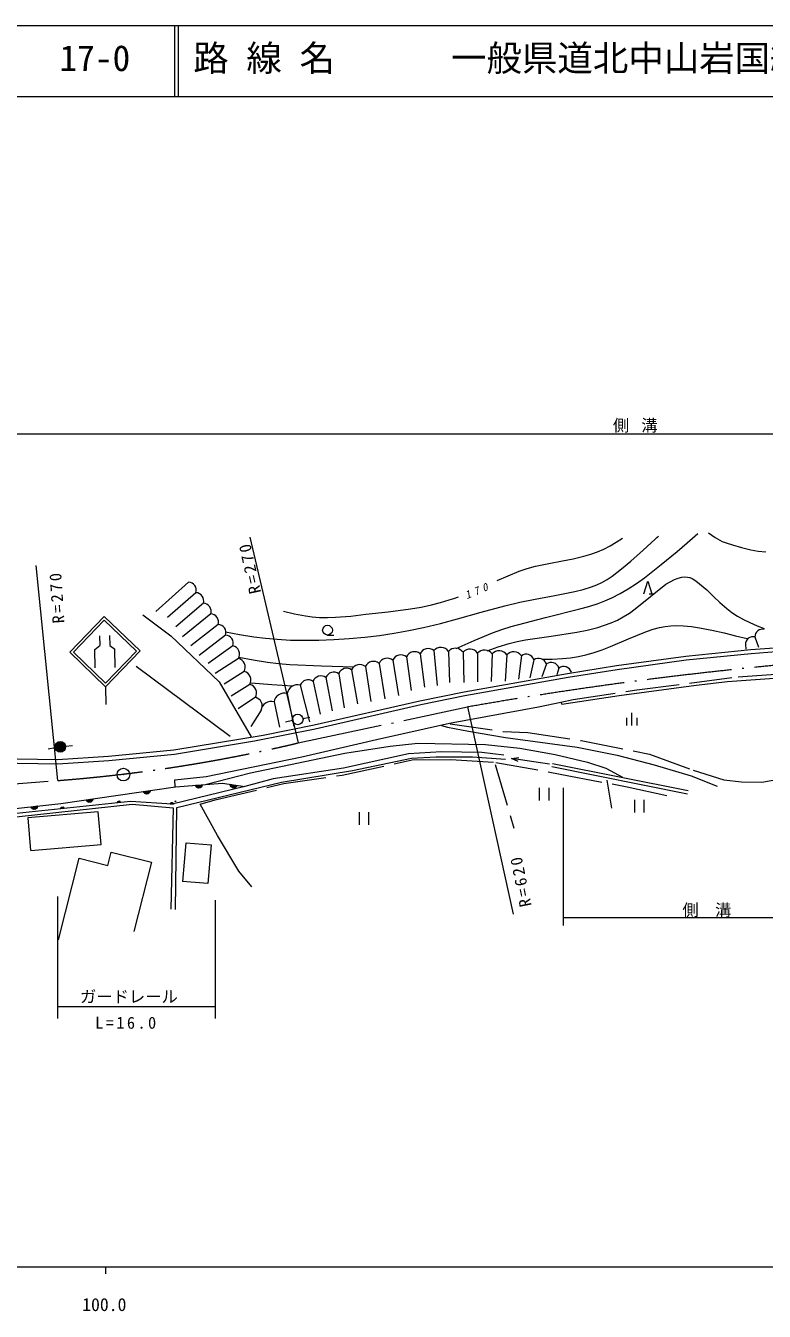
# Model space of a CAD drawing. Units: millimetres, scale not verified. Extents: x -625 to 710962, y -625 to 360139.
# Drawn here: x 187716 to 291872, y 178853 to 360139 of the extents above; entities that cross this region are included whole.
import ezdxf
from ezdxf.enums import TextEntityAlignment as Align

# ---------------------------------------------------------------- set-up
doc = ezdxf.new("R2010")
doc.units = ezdxf.units.MM
doc.header["$LTSCALE"] = 1000
doc.linetypes.add('DASHED', pattern=[7.5, 6, -1.5])
doc.linetypes.add('LONG_DASHED_DOTTED', pattern=[15.25, 12, -1.5, 0.25, -1.5])
doc.layers.add('S-SUV', color=7, linetype='Continuous', lineweight=13)
doc.styles.add('ＭＳ ゴシック', font='')
doc.styles.get('ＭＳ ゴシック').set_extended_font_data('MS Gothic')

msp = doc.modelspace()

# ---------------------------------------------------------------- linework, layer by layer
at = {"layer": 'S-SUV'}
for p, q in [((710962, 360139), (70962, 360139)), ((208712, 360139), (208712, 350139)), ((209212, 360139), (209212, 350139)), ((70962, 350139), (710962, 350139)), ((116364, 302589), (395096, 302589)), ((281011, 287232), (282508, 288520)), ((283983, 288611), (284948, 287987)), ((219331, 288039), (226118, 258993)), ((269247, 286347), (270121, 286798)), ((270121, 286798), (271001, 287311)), ((271001, 287311), (271873, 287866)), ((274788, 286171), (276475, 287738)), ((276475, 287738), (276706, 287957)), ((276706, 287957), (276938, 288177)), ((279587, 286007), (281011, 287232)), ((284948, 287987), (285931, 287423)), ((285931, 287423), (286647, 287151)), ((286647, 287151), (287370, 286940)), ((287370, 286940), (288653, 286568)), ((288653, 286568), (289957, 286252)), ((261501, 284323), (263406, 284678)), ((263406, 284678), (264927, 284974)), ((264927, 284974), (266440, 285329)), ((266440, 285329), (267406, 285613)), ((267406, 285613), (268358, 285955)), ((268358, 285955), (269247, 286347)), ((271754, 283562), (273060, 284649)), ((273060, 284649), (274788, 286171)), ((277327, 284139), (279587, 286007)), ((289957, 286252), (291010, 286060)), ((291010, 286060), (292080, 285926)), ((192253, 253699), (189182, 284004)), ((255739, 282583), (257297, 283203)), ((257297, 283203), (258449, 283587)), ((258449, 283587), (259618, 283912)), ((259618, 283912), (261501, 284323)), ((270413, 282524), (271754, 283562)), ((274980, 282277), (277327, 284139)), ((210682, 281682), (206054, 277515)), ((254199, 281906), (255739, 282583)), ((266323, 280636), (267501, 280994)), ((267501, 280994), (268239, 281274)), ((268239, 281274), (268960, 281612)), ((268960, 281612), (269701, 282041)), ((269701, 282041), (270413, 282524)), ((272688, 280736), (273851, 281481)), ((273851, 281481), (274980, 282277)), ((274897, 280003), (275446, 281798)), ((275446, 281798), (275995, 280003)), ((275815, 279652), (278010, 281370)), ((278010, 281370), (278596, 281725)), ((278596, 281725), (279229, 282037)), ((279229, 282037), (279739, 282234)), ((279739, 282234), (280267, 282372)), ((280267, 282372), (280647, 282416)), ((280647, 282416), (281029, 282398)), ((281029, 282398), (281370, 282316)), ((281370, 282316), (281706, 282171)), ((281706, 282171), (282232, 281842)), ((282232, 281842), (282738, 281453)), ((282738, 281453), (283749, 280576)), ((211724, 280186), (207697, 276674)), ((247430, 279164), (248081, 279385)), ((248081, 279385), (248728, 279618)), ((257412, 278834), (259546, 279263)), ((259546, 279263), (262351, 279772)), ((262351, 279772), (265139, 280338)), ((265139, 280338), (266323, 280636)), ((269404, 279023), (270358, 279454)), ((270358, 279454), (271536, 280068)), ((271536, 280068), (272688, 280736)), ((273659, 277887), (275815, 279652)), ((275622, 280003), (276342, 280003)), ((283749, 280576), (284703, 279669)), ((284703, 279669), (285618, 278793)), ((212766, 278691), (208899, 275352)), ((224073, 277589), (225615, 277218)), ((235682, 277142), (238842, 277488)), ((238842, 277488), (241984, 277893)), ((241984, 277893), (243477, 278147)), ((243477, 278147), (244955, 278459)), ((244955, 278459), (246194, 278780)), ((246194, 278780), (247430, 279164)), ((248619, 276496), (251955, 277452)), ((251955, 277452), (255302, 278348)), ((255302, 278348), (257412, 278834)), ((261005, 276677), (265849, 277896)), ((265849, 277896), (267142, 278242)), ((267142, 278242), (268427, 278647)), ((268427, 278647), (269404, 279023)), ((272841, 277306), (273659, 277887)), ((285618, 278793), (286577, 277958)), ((286577, 277958), (287308, 277404)), ((287308, 277404), (288075, 276898)), ((193938, 271777), (198790, 276823)), ((194433, 271787), (198800, 276328)), ((198790, 276823), (203836, 271971)), ((203341, 271961), (198800, 276328)), ((204215, 277072), (208188, 274102)), ((213807, 277195), (209820, 273950)), ((214849, 275699), (210982, 272708)), ((225615, 277218), (227162, 276907)), ((227162, 276907), (228135, 276771)), ((228135, 276771), (229124, 276693)), ((229124, 276693), (230266, 276674)), ((230266, 276674), (231422, 276715)), ((231422, 276715), (233544, 276897)), ((233544, 276897), (235682, 277142)), ((243799, 275281), (246211, 275858)), ((246211, 275858), (248619, 276496)), ((256172, 275435), (261005, 276677)), ((268398, 275291), (269356, 275586)), ((269356, 275586), (270292, 275937)), ((270292, 275937), (271154, 276330)), ((271154, 276330), (271991, 276777)), ((271991, 276777), (272841, 277306)), ((288075, 276898), (288946, 276407)), ((288946, 276407), (289853, 275965)), ((289853, 275965), (290851, 275533)), ((198143, 274123), (198170, 272719)), ((199542, 274150), (199570, 272746)), ((208188, 274102), (214982, 267605)), ((215890, 274203), (212184, 271306)), ((215897, 274682), (217884, 274288)), ((217884, 274288), (219890, 273951)), ((219890, 273951), (221517, 273751)), ((221517, 273751), (223161, 273609)), ((230279, 274215), (231174, 274215)), ((233345, 273718), (235548, 273922)), ((235548, 273922), (237613, 274166)), ((237613, 274166), (239679, 274471)), ((239679, 274471), (241745, 274847)), ((241745, 274847), (243799, 275281)), ((250964, 273443), (253557, 274530)), ((253557, 274530), (254851, 275009)), ((254851, 275009), (256172, 275435)), ((258199, 273538), (261817, 274048)), ((261817, 274048), (265426, 274617)), ((265426, 274617), (266916, 274924)), ((266916, 274924), (268398, 275291)), ((272717, 273688), (275265, 274724)), ((275265, 274724), (276178, 275032)), ((276178, 275032), (277115, 275284)), ((277115, 275284), (277889, 275431)), ((277889, 275431), (278672, 275520)), ((278672, 275520), (279562, 275552)), ((279562, 275552), (280456, 275524)), ((280456, 275524), (281589, 275418)), ((281589, 275418), (282720, 275251)), ((282720, 275251), (284463, 274908)), ((284463, 274908), (286203, 274504)), ((286203, 274504), (287826, 274111)), ((287826, 274111), (289448, 273714)), ((290542, 273946), (291037, 272504)), ((290851, 275533), (291867, 275122)), ((197481, 272175), (198170, 272719)), ((197531, 269594), (197481, 272175)), ((198974, 267420), (203341, 271961)), ((203836, 271971), (198984, 266925)), ((199570, 272746), (200280, 272230)), ((200331, 269649), (200280, 272230)), ((216932, 272708), (213426, 270184)), ((223161, 273609), (225059, 273511)), ((225059, 273511), (226959, 273474)), ((226959, 273474), (229050, 273494)), ((229050, 273494), (231149, 273575)), ((231149, 273575), (233345, 273718)), ((245273, 272027), (245759, 267099)), ((248408, 272307), (250964, 273443)), ((252806, 271999), (254342, 272542)), ((254342, 272542), (255902, 273029)), ((255902, 273029), (257043, 273312)), ((257043, 273312), (258199, 273538)), ((267761, 271713), (268991, 272129)), ((268991, 272129), (270202, 272602)), ((270202, 272602), (272717, 273688)), ((280801, 271251), (289974, 272173)), ((289212, 272890), (289287, 272217)), ((289974, 272173), (309535, 273647)), ((309564, 273047), (290027, 271575)), ((198984, 266925), (193938, 271777)), ((198974, 267420), (194433, 271787)), ((217725, 270889), (214427, 268782)), ((217782, 271107), (219783, 270713)), ((219783, 270713), (221802, 270377)), ((221802, 270377), (223368, 270193)), ((223368, 270193), (224940, 270068)), ((237543, 270211), (238345, 265216)), ((239476, 270665), (240310, 265697)), ((241408, 271119), (242073, 266378)), ((243341, 271573), (243956, 266859)), ((247330, 271907), (247469, 267500)), ((249387, 271786), (249485, 267540)), ((251443, 271666), (251448, 267620)), ((253500, 271546), (253371, 267660)), ((255556, 271426), (255334, 267700)), ((257613, 271306), (257217, 267980)), ((259376, 270725), (258819, 268181)), ((261138, 270144), (260502, 268341)), ((260504, 270811), (261962, 270821)), ((261962, 270821), (263428, 270892)), ((263428, 270892), (264542, 271011)), ((264542, 271011), (265658, 271192)), ((265658, 271192), (266713, 271422)), ((266713, 271422), (267761, 271713)), ((271043, 269914), (280801, 271251)), ((280871, 270655), (271131, 269320)), ((290027, 271575), (280871, 270655)), ((203292, 269829), (216535, 259965)), ((218519, 269070), (215709, 267299)), ((224940, 270068), (229435, 269877)), ((229435, 269877), (233923, 269709)), ((231866, 268762), (232616, 263934)), ((233678, 269302), (234499, 264535)), ((235611, 269756), (236382, 264855)), ((249543, 266229), (264130, 268808)), ((262901, 269563), (262613, 268621)), ((264130, 268808), (271043, 269914)), ((271131, 269320), (264230, 268216)), ((286682, 267661), (301477, 268711)), ((198984, 266925), (199033, 264424)), ((214982, 267605), (219511, 259845)), ((219312, 267251), (216671, 265577)), ((219498, 267485), (222415, 267236)), ((222415, 267236), (225344, 267040)), ((226427, 267139), (227728, 261971)), ((228240, 267680), (229251, 263053)), ((230053, 268221), (230933, 263533)), ((264230, 268216), (249656, 265640)), ((271411, 265691), (282266, 267135)), ((282266, 267135), (286682, 267661)), ((220105, 265432), (217672, 263814)), ((222741, 264789), (223522, 261210)), ((224584, 265964), (225525, 261330)), ((228413, 261534), (243317, 264938)), ((243317, 264938), (249543, 266229)), ((249656, 265640), (243445, 264352)), ((260039, 264107), (263189, 264763)), ((263189, 264763), (263342, 264457)), ((263342, 264457), (271411, 265691)), ((220898, 263614), (219475, 261330)), ((243445, 264352), (228539, 260947)), ((247478, 261783), (260039, 264107)), ((250032, 264067), (256480, 234868)), ((273162, 263242), (273162, 261442)), ((221205, 260083), (228413, 261534)), ((225342, 262153), (224365, 261941)), ((226812, 262451), (227795, 262635)), ((237170, 259463), (247478, 261783)), ((246369, 261466), (247194, 261205)), ((247194, 261205), (250146, 260641)), ((272442, 262527), (272442, 261447)), ((273882, 262527), (273882, 261447)), ((208600, 258033), (221205, 260083)), ((228539, 260947), (220003, 259229)), ((226673, 257034), (237170, 259463)), ((250146, 260641), (255400, 259772)), ((255400, 259772), (265473, 258426)), ((191861, 258301), (190880, 258108)), ((193342, 258535), (194335, 258653)), ((199384, 257116), (208600, 258033)), ((220003, 259229), (208685, 257388)), ((219406, 254779), (232735, 257558)), ((241713, 257479), (232515, 255445)), ((232735, 257558), (239118, 258557)), ((239118, 258557), (243025, 258947)), ((246375, 257762), (241713, 257479)), ((243025, 258947), (252577, 258774)), ((252054, 257649), (246375, 257762)), ((255162, 257282), (252054, 257649)), ((252577, 258774), (257397, 258253)), ((257397, 258253), (262390, 257384)), ((265473, 258426), (271117, 257254)), ((170895, 257027), (192218, 256659)), ((192233, 256008), (170944, 256376)), ((192218, 256659), (199384, 257116)), ((199437, 256468), (192233, 256008)), ((208685, 257388), (199437, 256468)), ((213147, 254276), (226673, 257034)), ((233793, 255134), (242100, 256830)), ((242100, 256830), (245575, 257056)), ((245575, 257056), (250726, 257056)), ((250726, 257056), (255359, 256688)), ((256204, 256824), (257236, 256951)), ((261565, 255984), (256204, 256824)), ((257147, 256385), (256204, 256824)), ((281038, 251783), (261928, 255630)), ((262026, 256120), (281136, 252273)), ((262390, 257384), (266949, 256299)), ((266949, 256299), (269511, 255431)), ((271117, 257254), (276355, 255908)), ((276355, 255908), (281565, 254345)), ((208748, 253773), (213147, 254276)), ((213197, 253173), (219406, 254779)), ((222623, 253948), (218617, 252850)), ((232515, 255445), (222623, 253948)), ((223766, 253467), (233793, 255134)), ((269511, 255431), (271855, 254171)), ((281565, 254345), (285212, 252912)), ((192679, 250479), (208822, 252796)), ((204291, 252146), (205281, 252288)), ((204345, 252037), (204291, 252146)), ((205265, 252222), (204325, 252087)), ((204418, 251949), (204345, 252037)), ((204358, 252029), (205249, 252157)), ((205221, 252090), (204407, 251973)), ((204460, 251917), (205181, 252021)), ((205215, 252064), (205134, 251941)), ((205258, 252168), (205215, 252064)), ((205281, 252288), (205258, 252168)), ((218617, 252850), (208380, 250371)), ((208770, 252788), (208748, 253773)), ((208822, 252796), (215449, 253335)), ((209049, 249903), (223766, 253467)), ((211637, 253025), (212634, 253106)), ((211684, 252913), (211637, 253025)), ((212614, 253042), (211667, 252965)), ((211751, 252821), (211684, 252913)), ((211697, 252904), (212594, 252977)), ((212562, 252912), (211742, 252845)), ((211858, 252719), (211751, 252821)), ((211792, 252787), (212517, 252846)), ((211972, 252668), (211858, 252719)), ((212462, 252778), (211859, 252729)), ((212092, 252640), (211972, 252668)), ((211981, 252677), (212353, 252707)), ((212247, 252653), (212092, 252640)), ((212361, 252700), (212247, 252653)), ((212466, 252769), (212361, 252700)), ((212554, 252886), (212466, 252769)), ((212603, 252988), (212554, 252886)), ((212634, 253106), (212603, 252988)), ((215449, 253335), (218617, 252850)), ((216558, 253049), (216539, 253168)), ((216539, 253168), (217527, 253017)), ((217493, 252959), (216554, 253102)), ((216603, 252943), (216558, 253049)), ((216569, 253037), (217459, 252901)), ((217412, 252845), (216599, 252969)), ((216683, 252820), (216603, 252943)), ((216634, 252900), (217354, 252790)), ((216782, 252744), (216683, 252820)), ((217285, 252738), (216687, 252829)), ((216893, 252689), (216782, 252744)), ((216793, 252750), (217162, 252693)), ((217046, 252665), (216893, 252689)), ((217168, 252685), (217046, 252665)), ((217286, 252727), (217168, 252685)), ((217399, 252821), (217286, 252727)), ((217470, 252909), (217399, 252821)), ((217527, 253017), (217470, 252909)), ((260132, 252679), (260132, 250879)), ((261513, 250879), (261513, 252679)), ((263509, 252672), (263509, 233268)), ((202507, 250748), (172711, 247623)), ((177647, 248809), (192679, 250479)), ((180934, 247979), (202733, 250381)), ((196220, 250987), (197210, 251129)), ((196274, 250879), (196220, 250987)), ((197194, 251064), (196254, 250929)), ((196347, 250791), (196274, 250879)), ((196287, 250871), (197178, 250998)), ((197150, 250931), (196336, 250814)), ((196459, 250696), (196347, 250791)), ((196389, 250759), (197109, 250862)), ((196576, 250652), (196459, 250696)), ((197059, 250792), (196460, 250706)), ((196698, 250632), (196576, 250652)), ((196585, 250661), (196954, 250714)), ((196851, 250654), (196698, 250632)), ((196962, 250707), (196851, 250654)), ((197063, 250782), (196962, 250707)), ((197144, 250905), (197063, 250782)), ((197187, 251010), (197144, 250905)), ((197210, 251129), (197187, 251010)), ((200613, 250550), (200627, 250609)), ((201111, 250602), (200613, 250550)), ((200622, 250582), (201095, 250632)), ((200627, 250609), (200651, 250661)), ((201079, 250662), (200632, 250615)), ((200647, 250648), (201056, 250691)), ((200651, 250661), (200693, 250720)), ((201030, 250719), (200669, 250681)), ((200693, 250720), (200745, 250756)), ((200695, 250716), (200996, 250747)), ((200745, 250756), (200801, 250781)), ((200934, 250772), (200749, 250753)), ((200801, 250781), (200879, 250789)), ((200879, 250789), (200939, 250776)), ((200939, 250776), (200997, 250752)), ((200997, 250752), (201051, 250703)), ((201051, 250703), (201086, 250657)), ((201086, 250657), (201111, 250602)), ((208380, 250371), (202507, 250748)), ((202733, 250381), (208496, 249844)), ((204530, 251854), (204418, 251949)), ((204647, 251810), (204530, 251854)), ((205130, 251950), (204531, 251864)), ((204769, 251790), (204647, 251810)), ((204656, 251819), (205025, 251872)), ((204923, 251812), (204769, 251790)), ((205034, 251866), (204923, 251812)), ((205134, 251941), (205034, 251866)), ((208066, 250391), (208089, 250448)), ((208565, 250359), (208066, 250391)), ((208080, 250422), (208554, 250391)), ((208089, 250448), (208121, 250494)), ((208544, 250423), (208095, 250452)), ((208115, 250482), (208526, 250456)), ((208121, 250494), (208173, 250546)), ((208505, 250489), (208142, 250512)), ((208173, 250546), (208230, 250573)), ((208174, 250541), (208476, 250522)), ((208230, 250573), (208290, 250588)), ((208420, 250557), (208234, 250569)), ((208290, 250588), (208367, 250583)), ((208367, 250583), (208425, 250560)), ((208425, 250560), (208478, 250527)), ((208478, 250527), (208523, 250469)), ((208523, 250469), (208550, 250418)), ((208550, 250418), (208565, 250359)), ((273549, 250967), (273549, 249167)), ((274931, 249167), (274931, 250967)), ((197943, 249289), (188011, 248443)), ((188011, 248443), (188404, 243826)), ((188424, 250006), (189418, 250117)), ((188474, 249896), (188424, 250006)), ((189400, 250052), (188456, 249947)), ((188545, 249806), (188474, 249896)), ((188488, 249888), (189382, 249987)), ((189352, 249921), (188535, 249830)), ((188654, 249707), (188545, 249806)), ((188586, 249773), (189309, 249853)), ((188770, 249660), (188654, 249707)), ((189256, 249784), (188655, 249718)), ((188891, 249636), (188770, 249660)), ((188779, 249668), (189149, 249710)), ((189045, 249653), (188891, 249636)), ((189157, 249703), (189045, 249653)), ((189260, 249775), (189157, 249703)), ((189345, 249895), (189260, 249775)), ((189391, 249998), (189345, 249895)), ((189418, 250117), (189391, 249998)), ((192655, 249715), (192669, 249775)), ((193153, 249767), (192655, 249715)), ((192665, 249748), (193137, 249797)), ((192669, 249775), (192693, 249826)), ((193121, 249827), (192674, 249780)), ((192689, 249813), (193098, 249856)), ((192693, 249826), (192736, 249886)), ((193072, 249885), (192711, 249847)), ((192736, 249886), (192787, 249921)), ((192737, 249881), (193038, 249912)), ((192787, 249921), (192844, 249946)), ((192976, 249937), (192791, 249918)), ((192844, 249946), (192921, 249954)), ((192921, 249954), (192981, 249942)), ((192981, 249942), (193039, 249918)), ((193039, 249918), (193093, 249868)), ((193093, 249868), (193128, 249823)), ((193128, 249823), (193153, 249767)), ((198337, 244669), (197943, 249289)), ((208496, 249844), (208202, 235551)), ((208852, 235522), (209049, 249903)), ((234724, 249254), (234724, 247454)), ((236106, 247454), (236106, 249254)), ((209873, 239478), (210341, 244932)), ((210341, 244932), (213854, 244631)), ((188434, 243826), (198337, 244669)), ((199280, 241733), (199755, 243612)), ((199755, 243612), (205448, 242170)), ((213854, 244631), (213387, 239175)), ((192345, 231236), (195263, 242751)), ((195263, 242751), (199280, 241733)), ((205448, 242170), (202980, 232428)), ((213387, 239175), (209850, 239478)), ((192193, 237321), (192193, 220148)), ((214421, 236830), (214421, 220148)), ((263509, 234374), (315965, 234374)), ((192193, 221847), (214421, 221847)), ((70962, 185139), (609962, 185139)), ((198962, 185139), (198962, 184139))]:
    msp.add_line(p, q, dxfattribs=at)
at = {"layer": 'S-SUV', "linetype": 'DASHED'}
for p, q in [((273901, 266474), (288185, 268334)), ((288185, 268334), (306711, 269582)), ((263189, 264763), (264906, 265139)), ((264906, 265139), (273901, 266474)), ((247572, 261678), (255058, 260625)), ((255058, 260625), (258518, 260475)), ((258518, 260475), (266041, 259346)), ((266041, 259346), (275670, 257428)), ((275670, 257428), (281839, 255171)), ((232336, 254458), (242236, 256607)), ((242236, 256607), (247684, 256646)), ((247684, 256646), (254019, 256262)), ((253921, 255965), (256542, 246997)), ((254019, 256262), (263075, 254612)), ((224125, 253269), (232336, 254458)), ((263075, 254612), (272552, 252808)), ((281839, 255171), (286154, 253780)), ((291533, 253479), (295483, 254193)), ((214417, 250967), (224125, 253269)), ((269675, 253729), (270327, 249816)), ((272552, 252808), (278116, 251581)), ((286154, 253780), (288675, 253516)), ((288675, 253516), (291533, 253479)), ((212307, 250353), (214417, 250967)), ((214763, 245940), (212307, 250353)), ((217755, 240914), (214763, 245940)), ((219597, 238727), (217755, 240914))]:
    msp.add_line(p, q, dxfattribs=at)
at = {"layer": 'S-SUV', "linetype": 'LONG_DASHED_DOTTED'}
for p, q in [((226118, 258993), (250032, 264067)), ((163723, 251564), (192253, 253699))]:
    msp.add_line(p, q, dxfattribs=at)
at = {"layer": 'S-SUV'}
for centre, radius in [((230279, 274903), 688), ((226075, 262312), 746), ((192597, 258446), 746), ((192597, 258446), 660), ((192597, 258446), 574), ((192597, 258446), 484), ((192597, 258446), 398), ((192597, 258446), 292), ((192597, 258446), 202), ((192597, 258446), 116), ((192597, 258446), 22.5), ((201487, 254543), 896), ((201487, 254543), 27), ((208820, 250763), 49.8)]:
    msp.add_circle(centre, radius, dxfattribs=at)
for centre, radius, start, end in [((210642, 280543), 1139, 341.72435, 87.98456), ((211684, 279048), 1139, 341.72435, 87.98456), ((212725, 277552), 1139, 341.72435, 87.98456), ((213767, 276056), 1139, 341.72435, 87.98456), ((214809, 274561), 1139, 341.72435, 87.98456), ((215850, 273065), 1139, 341.72435, 87.98456), ((290273, 272919), 1062, 75.32361, 181.5838), ((291603, 273976), 1062, 75.32361, 181.5838), ((216647, 271501), 1240, 330.43304, 76.69324), ((244477, 271075), 1241, 50.09185, 156.35205), ((246254, 271157), 1311, 34.86962, 138.44107), ((248311, 271037), 1311, 34.86962, 138.44107), ((250368, 270917), 1311, 34.86962, 138.44107), ((252424, 270796), 1311, 34.86962, 138.44107), ((254481, 270676), 1311, 34.86962, 138.44107), ((217440, 269682), 1240, 330.43304, 76.69324), ((236747, 269259), 1241, 50.09185, 156.35205), ((238680, 269713), 1241, 50.09185, 156.35205), ((240612, 270167), 1241, 50.09185, 156.35205), ((242545, 270621), 1241, 50.09185, 156.35205), ((256537, 270556), 1311, 34.86962, 138.44107), ((258276, 270354), 1160, 18.63049, 124.89069), ((260039, 269773), 1160, 18.63049, 124.89069), ((261802, 269192), 1160, 18.63049, 124.89069), ((218233, 267863), 1240, 330.43304, 76.69324), ((229349, 267270), 1182, 53.48198, 159.74219), ((231162, 267811), 1182, 53.48198, 159.74219), ((232975, 268352), 1182, 53.48198, 159.74219), ((234815, 268805), 1241, 50.09185, 156.35205), ((263565, 268611), 1160, 18.63049, 124.89069), ((219026, 266044), 1240, 330.43304, 76.69324), ((226013, 265755), 1444, 73.35494, 171.69482), ((227536, 266730), 1182, 53.48198, 159.74219), ((219820, 264225), 1240, 330.43304, 76.69324), ((222327, 263405), 1444, 73.35494, 171.69482), ((224170, 264580), 1444, 73.35494, 171.69482)]:
    msp.add_arc(centre, radius, start, end, dxfattribs=at)
at = {"layer": 'S-SUV', "linetype": 'LONG_DASHED_DOTTED'}
for centre, radius, start, end in [((345782, -280172), 552598, 89.75405, 99.97806), ((175390, 472524), 219474, 274.4064, 283.36377)]:
    msp.add_arc(centre, radius, start, end, dxfattribs=at)

# ---------------------------------------------------------------- texts
at = {"layer": 'S-SUV', "style": 'ＭＳ ゴシック'}
for s, height, p in [('17-0', 3666, (192483, 352639)), ('路 線 名', 3666, (211342, 352639)), ('一般県道北中山岩国線', 3666, (247697, 352639)), ('ガードレール', 1686, (195373, 221880)), ('100.0', 1833, (195682, 178333))]:
    msp.add_text(s, height=height, dxfattribs=at).set_placement(p, align=Align.BOTTOM_LEFT)
at = {"layer": 'S-SUV', "char_height": 1686, "attachment_point": 7, "style": 'ＭＳ ゴシック'}
for s, insert in [('\\T1.74;側溝', (270522, 302752)), ('\\T2;側溝', (280324, 234413)), ('\\T1.3;L=16.0', (197513, 218670))]:
    msp.add_mtext(s, dxfattribs=dict(at, insert=insert))
at = {"layer": 'S-SUV', "attachment_point": 7, "style": 'ＭＳ ゴシック'}
for s, insert, char_height, rotation in [('\\T1.3;R=270', (220952, 280243), 1686, 102.5), ('\\T1.3;R=270', (193226, 275922), 1686, 93.9), ('\\T1.73;\\Q15;170', (249937, 279249), 1100, 23), ('\\T1.3;R=620', (259093, 236068), 1686, 101.5)]:
    msp.add_mtext(s, dxfattribs=dict(at, insert=insert, char_height=char_height, rotation=rotation))

doc.saveas('drawing.dxf')
